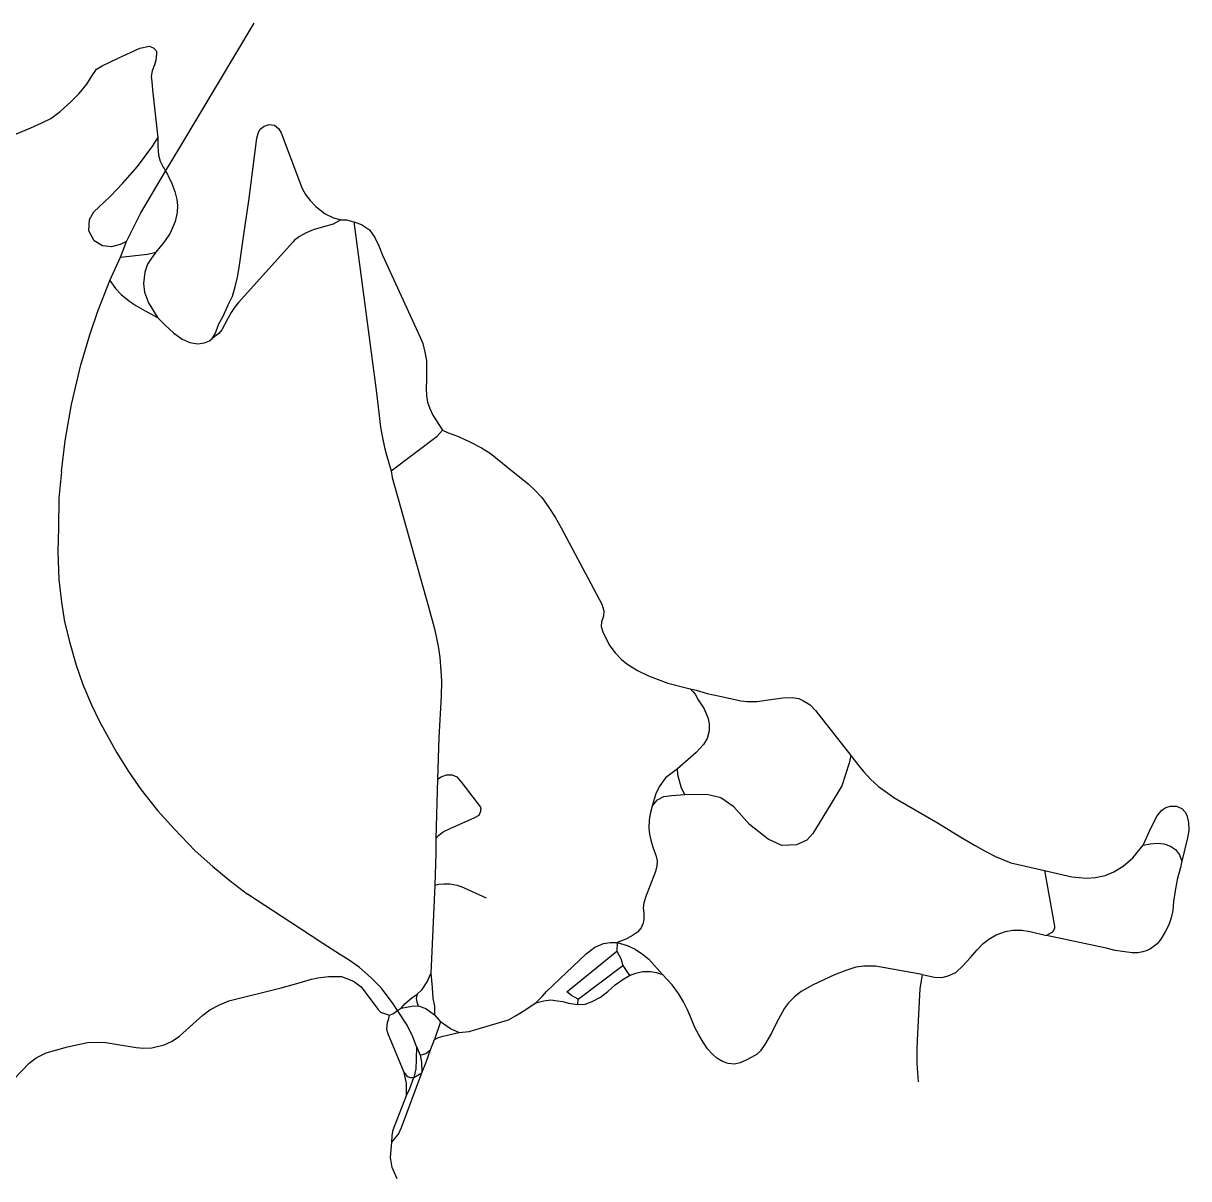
# Model space of a CAD drawing. Header units: inches. Extents: x 486459 to 494398, y 5455945 to 5462335.
# Drawn here: x 489372 to 491520, y 5460204 to 5462335 of the extents above; entities that cross this region are included whole.
import ezdxf

# ---------------------------------------------------------------- set-up
doc = ezdxf.new("R2010")
doc.units = ezdxf.units.IN
doc.header["$MEASUREMENT"] = 0
doc.layers.add('Private', color=10, linetype='Continuous')

msp = doc.modelspace()

# ---------------------------------------------------------------- linework, layer by layer
at = {"layer": 'Private', "color": 80, "lineweight": -3, "true_color": 0x54ff00}
for p, q in [((489551.4, 5461903.5, 55.6), (489562.4, 5461932.4, 55.7)), ((489531.8, 5461860.7, 53.8), (489551.4, 5461903.5, 55.6)), ((490363.7, 5461404.3, 8.4), (490438.4, 5461264, 6.4)), ((490135.8, 5460941.2, 21.9), (490132.4, 5460831.5, 20.3)), ((490130.5, 5460745.8, 17.8), (490123.1, 5460582.8, 9.2)), ((491367.8, 5460629.3, 6.4), (491257.7, 5460652.9, 3.4)), ((490466.5, 5460639.7, 5.3), (490465.8, 5460623.7, 5.1)), ((490394.6, 5460535.5, 3.6), (490477.1, 5460597.6, 4.6)), ((490477.1, 5460597.6, 4.6), (490489.3, 5460579.1, 4.2)), ((491028.8, 5460580.7, 3.7), (490943, 5460596.6, 3.1)), ((490394.3, 5460525.5, 3.7), (490394.6, 5460535.5, 3.6)), ((490130.3, 5460506.6, 6), (490141.2, 5460493.4, 5.9)), ((490141.2, 5460493.4, 5.9), (490130.3, 5460460.9, 5.5)), ((490122.9, 5460441.8, 5.3), (490130.3, 5460460.9, 5.5)), ((490096.8, 5460448.5, 5.8), (490103.6, 5460432.1, 5.6)), ((490092, 5460391.2, 4.8), (490106.8, 5460399.5, 4.8))]:
    msp.add_line(p, q, dxfattribs=at)
for points in [[(489634.5, 5462061.7, 55.4), (489660.7, 5462105.7, 55.7), (489696.6, 5462165.1, 50.7), (489797.4, 5462334.6, 1.2)], [(489356.9, 5462129.3, 59.6), (489386.4, 5462142.1, 64.9), (489406.1, 5462151, 62.2), (489422.9, 5462158.8, 62), (489440.1, 5462172.2, 61.4), (489459.8, 5462189.9, 63.4), (489475.1, 5462205.1, 64.3), (489489.4, 5462222.4, 61.7), (489499.2, 5462238.6, 61.7), (489507.1, 5462250, 57.9), (489517.5, 5462256.4, 49), (489547, 5462270.1, 62.9), (489586.9, 5462288.9, 60.4), (489605.1, 5462292.3, 61.8), (489612.5, 5462288.9, 64.4), (489618, 5462283, 65.3), (489618, 5462277.5, 65.5), (489616.5, 5462266.7, 66.4), (489614, 5462258.3, 65.1), (489609.6, 5462247, 66.4), (489608.1, 5462236.7, 66.9), (489609.1, 5462227.3, 67.2), (489610.6, 5462212, 67.2), (489619.9, 5462123.6, 63.7)], [(489787.8, 5462007.1, 27.5), (489802.9, 5462123.1, 21.3), (489805.4, 5462133.6, 23.7), (489808.9, 5462139.3, 23.5), (489816.4, 5462145.2, 20.3), (489825.5, 5462148, 18.7), (489834.9, 5462146.7, 17.8), (489842.4, 5462140.8, 17.8), (489847.3, 5462132.9, 15.4), (489881.5, 5462042.7, 13.6), (489886.4, 5462030.1, 12.9), (489892.4, 5462019.2, 12.8), (489900.8, 5462008, 12), (489911.4, 5461996.7, 11.1), (489928.5, 5461983.5, 10.7), (489943.7, 5461975.9, 10.1), (489957.1, 5461972.2, 9.8)], [(489562.4, 5461932.4, 55.7), (489550.6, 5461926.6, 56.2), (489534.9, 5461922.4, 57.1), (489518.2, 5461924.3, 57), (489502.9, 5461933.5, 58.5), (489492.7, 5461952.1, 59.8), (489494.1, 5461972.9, 60.1), (489502.4, 5461987.3, 60.1), (489532.1, 5462015.6, 58.4), (489555.7, 5462040.1, 59), (489582.6, 5462070.7, 62.4), (489610.9, 5462108.8, 63.4), (489619.9, 5462123.6, 63.7)], [(489619.9, 5462123.6, 63.7), (489620.1, 5462107.7, 63.5), (489621.3, 5462091.7, 63.1), (489624.4, 5462080.6, 62.8), (489630.1, 5462069.3, 59.1), (489631.6, 5462066.8, 59.1), (489634.5, 5462061.7, 55.4)], [(489562.4, 5461932.4, 55.7), (489588.2, 5461984.2, 58), (489634.5, 5462061.7, 55.4)], [(489634.5, 5462061.7, 55.4), (489638, 5462055.7, 55.4), (489639.3, 5462053.5, 53.8), (489645.9, 5462039.2, 56.2), (489651.4, 5462024.3, 61)], [(489651.4, 5462024.3, 61), (489654.9, 5462009.9, 60.7), (489656.4, 5461998.7, 60.4), (489655.5, 5461985.5, 60.2), (489652.4, 5461969.4, 60), (489643.1, 5461947.9, 57.7), (489632.7, 5461932.5, 57.5), (489616.2, 5461912.9, 56.3)], [(489720.2, 5461753.5, 41.7), (489725.6, 5461761.9, 40.4), (489732.4, 5461780.4, 40.1), (489739.8, 5461793.3, 39.3), (489746, 5461806.9, 39.3), (489749.7, 5461815.5, 37.5), (489757.7, 5461831.5, 37.1), (489762.6, 5461848.7, 36), (489766.9, 5461866.6, 35), (489770, 5461884.5, 34.8), (489778.6, 5461945.4, 31.4), (489787.8, 5462007.1, 27.5)], [(489957.1, 5461972.2, 9.8), (489943.2, 5461964.1, 10.3), (489925.6, 5461959.3, 12.5), (489906.7, 5461954.1, 13), (489893.3, 5461948.1, 15.3), (489881.5, 5461941.7, 17), (489872, 5461934.7, 17), (489868.8, 5461931.2, 18.5), (489768.8, 5461820, 35.7), (489764.9, 5461815.8, 35.7), (489760.1, 5461808.9, 38), (489755.3, 5461801.7, 38), (489748.7, 5461789.3, 39.5), (489738.1, 5461769.4, 39.3), (489732.5, 5461762.5, 40.4), (489720.2, 5461753.5, 41.7)], [(489957.1, 5461972.2, 9.8), (489967.9, 5461972, 8.7), (489976.5, 5461970.1, 8.7), (489981.5, 5461968.9, 8.4)], [(489981.5, 5461968.9, 8.4), (490000.9, 5461820.4, 12.2), (490023.1, 5461653.5, 12.7), (490030.4, 5461590.1, 11.9), (490034.1, 5461570.4, 11.2), (490037.8, 5461552.5, 6.5), (490040.9, 5461540.8, 6.5), (490046.4, 5461521.7, 5.5), (490050.4, 5461509.5, 10.6)], [(489981.5, 5461968.9, 8.4), (489995.6, 5461963.6, 8), (490010.4, 5461953.7, 7.7), (490020.3, 5461939.6, 7.4), (490027.7, 5461924.2, 7), (490034.4, 5461906.9, 7), (490102.8, 5461757.3, 7.9), (490108.3, 5461744.3, 7.9), (490112, 5461728.3, 7.4), (490115.1, 5461712.9, 7.8), (490115.1, 5461700.6, 7.9), (490115.1, 5461676.6, 7.9), (490114.5, 5461661.2, 7.8), (490115.1, 5461647.6, 7.2), (490116.9, 5461635.9, 6.9), (490121.3, 5461624.2, 5.1), (490126.8, 5461611.9, 5.1), (490145, 5461584.3, 2.8)], [(489551.4, 5461903.5, 55.6), (489601.3, 5461909.1, 54.8), (489616.2, 5461912.9, 56.3)], [(489616.2, 5461912.9, 56.3), (489608.7, 5461901.7, 55.5), (489601.3, 5461890.6, 54.1), (489596.3, 5461875.8, 53.8), (489593.9, 5461854.9, 53.1), (489595.7, 5461838.9, 52.4), (489603.1, 5461819.2, 49.4), (489619.8, 5461792.1, 48)], [(489442.7, 5461508.3, 37.7), (489449.4, 5461564.8, 41.7), (489461.1, 5461631.7, 41.8), (489478.4, 5461704.9, 47.4), (489495.7, 5461762.2, 49.4), (489509.5, 5461803.6, 51.5), (489531.8, 5461860.7, 53.8)], [(489531.8, 5461860.7, 53.8), (489542.2, 5461845.7, 52.9), (489552.6, 5461834.6, 52.1), (489568.6, 5461821.6, 50), (489579.7, 5461814.2, 49.7), (489597, 5461804.4, 48.9), (489619.8, 5461792.1, 48)], [(489619.8, 5461792.1, 48), (489633.9, 5461777.9, 47.4), (489649.3, 5461763.7, 46.5), (489665.3, 5461752, 45), (489678.9, 5461745.9, 44.8), (489693.6, 5461743.4, 43.6), (489705.9, 5461745.3, 43.3), (489715.2, 5461749, 41.7), (489720.2, 5461753.5, 41.7)], [(490050.4, 5461509.5, 10.6), (490134.8, 5461573.2, 6.2), (490145, 5461584.3, 2.8)], [(490145, 5461584.3, 2.8), (490153.9, 5461580.5, 2.5), (490174.2, 5461573.1, 2), (490195.1, 5461563.2, 2.5), (490216.7, 5461552.2, 3.2), (490232.7, 5461542.3, 2.7), (490265.3, 5461515.8, 5.3), (490302.9, 5461485.7, 2.9)], [(489442.7, 5461508.3, 37.7), (489437.7, 5461459.1, 35.3), (489437, 5461404.6, 32.2), (489435.6, 5461360.4, 26.9), (489437.7, 5461309.3, 26.9), (489442.5, 5461267.2, 22.6), (489448, 5461231.3, 21.8), (489457.7, 5461192.7, 19.5), (489469.4, 5461151.3, 18), (489481.9, 5461115.4, 17.1), (489497.7, 5461078.1, 18.1), (489512.4, 5461047.1, 18.8)], [(490050.4, 5461509.5, 10.6), (490052.3, 5461497.3, 11.3), (490118.8, 5461259, 16.4), (490129.6, 5461220.6, 17), (490133.3, 5461203.9, 18.1)], [(490302.9, 5461485.7, 2.9), (490315.2, 5461474, 3.2), (490328.1, 5461460.4, 3.4), (490339.8, 5461443.8, 4.3), (490352.2, 5461424.1, 5.6), (490363.7, 5461404.3, 8.4)], [(490438.4, 5461264, 6.4), (490442.1, 5461251.6, 8.8), (490441.4, 5461241.8, 8.8), (490437.7, 5461231.3, 8.4), (490437.1, 5461222.7, 7.9), (490440.2, 5461212.8, 7.8), (490446.4, 5461199.9, 7.8), (490453.1, 5461187, 7.4), (490463, 5461174, 6.6), (490474.1, 5461162.3, 6.1), (490484.5, 5461153.7, 2.4), (490504.2, 5461141.4, 2.8)], [(490133.3, 5461203.9, 18.1), (490137.6, 5461182.3, 20.1), (490140, 5461165.1, 19.8), (490141.9, 5461141.1, 21), (490143.1, 5461122, 22), (490142.5, 5461094.3, 20.5), (490138.2, 5461017.9, 23.8), (490135.8, 5460941.2, 21.9)], [(490504.2, 5461141.4, 2.8), (490524.6, 5461131.5, 5.8), (490560.3, 5461118, 4.1), (490601.2, 5461107.6, 4.3)], [(490601.2, 5461107.6, 4.3), (490606.8, 5461102, 4.2), (490610.7, 5461097.5, 4.2), (490616.1, 5461087.6, 5.1), (490626.8, 5461070.8, 5.9), (490634.1, 5461052.8, 7.7), (490636, 5461042.9, 7.7), (490636, 5461030, 8.5), (490632.3, 5461016, 10.3), (490625.6, 5461005.3, 10.3), (490612.2, 5460990.2, 12.8), (490578, 5460960, 14.7)], [(490601.2, 5461107.6, 4.3), (490612.4, 5461105.1, 4.2), (490632.3, 5461099.1, 3.8), (490655.6, 5461093.8, 4.4), (490675.6, 5461089.5, 3), (490694.3, 5461085.6, 4)], [(490694.3, 5461085.6, 4), (490705.8, 5461084.5, 4.1), (490724.4, 5461084.5, 3.7), (490741.1, 5461086.8, 3.3), (490771.7, 5461091.1, 3.8), (490789.6, 5461091.8, 3.9), (490801.6, 5461089.8, 3.9)], [(490801.6, 5461089.8, 3.9), (490809, 5461086.1, 4.4), (490822.2, 5461078.2, 3.9), (490831.9, 5461067.8, 4.5), (490897, 5460984.5, 4.5)], [(489512.4, 5461047.1, 18.8), (489544.7, 5460989.7, 19.1), (489566.1, 5460955.2, 18.2), (489589.6, 5460921.4, 18.5), (489619.3, 5460883.4, 18.3), (489650.4, 5460849.6, 18.6), (489689, 5460808.9, 16.7), (489721.5, 5460779.9, 16.5), (489753.3, 5460753.6, 15.9), (489785.5, 5460729.2, 15.4)], [(490897, 5460984.5, 4.5), (490894.5, 5460970.4, 4.8), (490880.8, 5460928.6, 6.4), (490859.1, 5460893.2, 8.1), (490827.4, 5460841, 9.3), (490816.5, 5460828.5, 9.8), (490797.3, 5460820.2, 10.1)], [(490897, 5460984.5, 4.5), (490909.5, 5460968.6, 5), (490920.6, 5460955.2, 5.3), (490933.5, 5460941.2, 5.3), (490948.4, 5460927.7, 5.4), (490963, 5460916.9, 4.4), (490976.8, 5460907.3, 4.3)], [(490135.8, 5460941.2, 21.9), (490142.2, 5460945.2, 21.8), (490152.2, 5460949.1, 23.8), (490162.8, 5460949.1, 24.2), (490171.2, 5460945.2, 24.7), (490180.6, 5460934.1, 24.8), (490215.1, 5460889.6, 25.4), (490215.3, 5460886.2, 25.4)], [(490578, 5460960, 14.7), (490556, 5460943.7, 15.8), (490545.5, 5460928.9, 16.2), (490538.1, 5460914.7, 16.1), (490530.9, 5460891.4, 16.1)], [(490591.5, 5460913, 18.4), (490585, 5460924.4, 17.2), (490578.7, 5460949.1, 14.8), (490578, 5460960, 14.7)], [(490530.9, 5460891.4, 16.1), (490541.2, 5460902.7, 16.2), (490552.8, 5460909, 16.5), (490567.4, 5460911.1, 17.5), (490591.5, 5460913, 18.4)], [(490797.3, 5460820.2, 10.1), (490770.2, 5460818.9, 11.2), (490745.2, 5460830.6, 13.7), (490710.5, 5460857.7, 15.5), (490681.8, 5460890.2, 18.6), (490658, 5460906.5, 19.8), (490635, 5460912.4, 20.1), (490591.5, 5460913, 18.4)], [(490976.8, 5460907.3, 4.3), (491058.5, 5460859.7, 4.3), (491100, 5460834.4, 6.5), (491126.6, 5460818.6, 6.1), (491145, 5460808.3, 5)], [(490132.4, 5460831.5, 20.3), (490137.2, 5460837.3, 21.5), (490146.1, 5460843.9, 21.5), (490158.9, 5460850.1, 23.1), (490204.5, 5460870.6, 25.1), (490212.3, 5460874.5, 25.3), (490215.7, 5460881.8, 25.4), (490215.3, 5460886.2, 25.4)], [(490530.9, 5460891.4, 16.1), (490527.3, 5460877.2, 16), (490525.4, 5460865.4, 15.9), (490524.9, 5460851.6, 15.7), (490526.3, 5460839.8, 15.6), (490528.8, 5460828.5, 15.5)], [(491435.8, 5460819.3, 9.6), (491450.9, 5460851.8, 9.7), (491461.9, 5460873.2, 9.1), (491469.6, 5460883.6, 9.7), (491476.3, 5460888.2, 9), (491486, 5460891.1, 9.2), (491497.7, 5460891.5, 9.3)], [(491497.7, 5460891.5, 9.3), (491507.1, 5460886.9, 7.6), (491513.2, 5460880.4, 3.9), (491516.2, 5460874.5, 3.9), (491519.7, 5460861.2, 7.5), (491519.9, 5460846.5, 7.8), (491517.8, 5460832.8, 7.7), (491507.1, 5460789.8, 7.5)], [(490132.4, 5460831.5, 20.3), (490132.4, 5460804.4, 19.8), (490130.5, 5460745.8, 17.8)], [(490528.8, 5460828.5, 15.5), (490532.7, 5460813.7, 15.4), (490537.7, 5460800.9, 14.9), (490540.1, 5460790.6, 14.9), (490539.6, 5460781.2, 14.8), (490537.2, 5460770.9, 14.5), (490526.8, 5460743.8, 13.4), (490519.9, 5460726.6, 12.3), (490515.5, 5460712.8, 12.1), (490514.5, 5460703.9, 12.1), (490516, 5460694.6, 10.9), (490516, 5460683.2, 9.9), (490514.5, 5460675.4, 9.4), (490510.6, 5460667, 9.4), (490504.2, 5460659.1, 7.4), (490493.3, 5460651.7, 5.9), (490482.5, 5460646.3, 5.9), (490466.5, 5460639.7, 5.3)], [(491399, 5460780.6, 6.6), (491416.7, 5460795.9, 8.5), (491435.8, 5460819.3, 9.6)], [(491435.8, 5460819.3, 9.6), (491449, 5460822.1, 9.6), (491463.2, 5460823.2, 9.2), (491474.2, 5460821.8, 8.8), (491486.2, 5460817.6, 10.2), (491495.6, 5460811.4, 8.1), (491503.1, 5460801.8, 8.2), (491507.1, 5460789.8, 7.5)], [(491145, 5460808.3, 5), (491164.1, 5460798.8, 5.5), (491192, 5460787.1, 4.5), (491254.4, 5460772.6, 4.2)], [(491254.4, 5460772.6, 4.2), (491304.5, 5460761, 4.1), (491318.3, 5460759.5, 3.9), (491331.6, 5460758.8, 4), (491348.2, 5460759.8, 4.5), (491365.9, 5460763.5, 5), (491381.9, 5460770.2, 5.4), (491399, 5460780.6, 6.6)], [(491254.4, 5460772.6, 4.2), (491272.5, 5460670.3, 3.3), (491272.5, 5460666.3, 3.3), (491270.8, 5460662, 3.3), (491267.7, 5460658.2, 3.3), (491257.7, 5460652.9, 3.4)], [(491507.1, 5460789.8, 7.5), (491504.3, 5460775.9, 3.8), (491499.6, 5460758.7, 7.7), (491496.1, 5460742.3, 7.1), (491492.2, 5460715.5, 5.5)], [(490130.5, 5460745.8, 17.8), (490137.8, 5460747.7, 18.6), (490147.2, 5460748.3, 19.5), (490158.4, 5460748.3, 20.8), (490171.7, 5460745.5, 21.7), (490183.4, 5460741.6, 21.3), (490192.9, 5460737.2, 21.3), (490225.1, 5460722.1, 22.5)], [(490096.8, 5460448.5, 5.8), (490090.3, 5460466.3, 6.6), (490079.4, 5460487.4, 7.4), (490062, 5460514.4, 3.1), (490053.8, 5460527.1, 4.3), (490032.3, 5460555.5, 7.2), (490012.7, 5460575.6, 6.8), (489991.6, 5460593.8, 7.3), (489973, 5460607.2, 7.8), (489956.8, 5460617.4, 7.9), (489924, 5460637.9, 10), (489881.1, 5460666.4, 13.9), (489785.5, 5460729.2, 15.4)], [(491492.2, 5460715.5, 5.5), (491490.7, 5460699.2, 5.1), (491487.4, 5460685.6, 6.9), (491483.2, 5460672.4, 6.3), (491476.7, 5460659.9, 6.3), (491468.3, 5460646, 6.4), (491462, 5460637.8, 7.1)], [(491028.8, 5460580.7, 3.7), (491051.6, 5460575.8, 3.6), (491065.2, 5460575.4, 3.6), (491076.7, 5460578.2, 3.7), (491090.7, 5460584.4, 3.8), (491104.3, 5460597.3, 3.6), (491117.5, 5460611.6, 3.2), (491130.3, 5460626.5, 3.3), (491141.4, 5460638, 3.3), (491151.7, 5460646.2, 3.4), (491164.9, 5460654.1, 3.4), (491182.4, 5460660.1, 3)], [(491182.4, 5460660.1, 3), (491195.5, 5460662.5, 2.6), (491212.4, 5460662.5, 3), (491227.6, 5460660.5, 3.3), (491257.7, 5460652.9, 3.4)], [(490316.6, 5460528.8, 7), (490328.6, 5460540.5, 5.8), (490336.7, 5460549.6, 5.6), (490409.6, 5460619.3, 5.2), (490425.8, 5460631.4, 5), (490441.4, 5460638.3, 5.1), (490453.8, 5460639.8, 5.1), (490466.5, 5460639.7, 5.3)], [(490394.6, 5460535.5, 3.6), (490382.8, 5460542.2, 3.2), (490374.2, 5460548.7, 3.1), (490465.8, 5460623.7, 5.1)], [(490465.8, 5460623.7, 5.1), (490473.4, 5460610.5, 4.8), (490477.1, 5460597.6, 4.6)], [(490466.5, 5460639.7, 5.3), (490484.9, 5460634.6, 5.7), (490499.8, 5460627.8, 6.8), (490513.5, 5460618.6, 8.8), (490525.2, 5460609.2, 9.1), (490550.1, 5460580.8, 6.4)], [(491462, 5460637.8, 7.1), (491449.7, 5460628.1, 7), (491443.6, 5460625.1, 7), (491435.7, 5460622.6, 6.8), (491426.2, 5460621.1, 7.1), (491416, 5460621.1, 6.9), (491384.4, 5460625.3, 7.2), (491367.8, 5460629.3, 6.4)], [(490098.1, 5460544.4, 4.2), (490107, 5460553.2, 5.7), (490116.7, 5460567.5, 6.9), (490123.1, 5460582.8, 9.2)], [(490123.1, 5460582.8, 9.2), (490125.6, 5460557.2, 6.6), (490126.7, 5460537, 6.3), (490129.9, 5460522.7, 6), (490130.3, 5460506.6, 6)], [(490489.3, 5460579.1, 4.2), (490501.2, 5460583.7, 4.9), (490513.8, 5460586.6, 4.7), (490528.1, 5460586.6, 6), (490539.2, 5460584.6, 5.6), (490550.1, 5460580.8, 6.4)], [(490624.9, 5460456.5, 6.9), (490617.3, 5460469.6, 6.9), (490610.1, 5460483.3, 7.4), (490603.6, 5460498.8, 9.4), (490596.4, 5460515.9, 7.4), (490589, 5460530.8, 7.7), (490579.5, 5460546, 9.4), (490567.8, 5460561.7, 9), (490550.1, 5460580.8, 6.4)], [(490943, 5460596.6, 3.1), (490921.2, 5460596.4, 3.9), (490906.6, 5460594.5, 4.1), (490887.9, 5460588.5, 4.2), (490867.3, 5460580.6, 4.4), (490827.7, 5460562.2, 5.7)], [(491028.8, 5460580.7, 3.7), (491024.5, 5460554.5, 3.8), (491019.6, 5460460, 2.9), (491018.8, 5460442.3, 3.2), (491018.8, 5460417.7, 3.5), (491021.2, 5460383.2, 3.6)], [(489510.3, 5460456.5, 4.8), (489524.2, 5460455.4, 4.8), (489580.4, 5460446.5, 5), (489593.8, 5460445.4, 4.6), (489609.4, 5460446, 4.3), (489631.6, 5460451.5, 5.1), (489646.6, 5460458.2, 5.6), (489660, 5460467.1, 5), (489702.8, 5460505.8, 4.6), (489716.2, 5460516, 6.9), (489734, 5460524.9, 7.6), (489751.2, 5460532.2, 7.5), (489847.5, 5460556.4, 8.2), (489880.5, 5460565.9, 7.9), (489903.2, 5460572.1, 7.3), (489915.3, 5460575, 7.1), (489934.9, 5460577.2, 7), (489958.8, 5460577.2, 6.4), (489981, 5460568.9, 5.7), (489994.9, 5460558.3, 5.3), (490025.5, 5460517.2, 3), (490030.6, 5460511.6, 3.2), (490037.8, 5460508.8, 3.1), (490047.4, 5460505.8, 3.1)], [(490394.3, 5460525.5, 3.7), (490407.4, 5460526.3, 3.4), (490420.6, 5460530.9, 3.6), (490435.7, 5460539.2, 3.4), (490449.4, 5460549.9, 3.4), (490463.2, 5460561.7, 3.5), (490476.9, 5460572, 3.6), (490489.3, 5460579.1, 4.2)], [(490827.7, 5460562.2, 5.7), (490805.9, 5460549.5, 5.3), (490792.7, 5460539.4, 7.3), (490782.5, 5460528.8, 5.5), (490775.3, 5460518.9, 5.3), (490767.6, 5460505.2, 7.3), (490759.9, 5460490.6, 6.3), (490750.8, 5460473, 6.5), (490738.9, 5460451.9, 7.5), (490730.7, 5460440, 7.5), (490724.4, 5460434.2, 7.2)], [(490068.8, 5460518.9, 4.3), (490076.2, 5460527.6, 4.3), (490088.4, 5460538.1, 4.2), (490098.1, 5460544.4, 4.2)], [(490098.1, 5460544.4, 4.2), (490096.5, 5460536.5, 4.2), (490097.3, 5460530.3, 4.1), (490099.9, 5460523.5, 4.9)], [(490047.4, 5460505.8, 3.1), (490053.2, 5460508.6, 3.1), (490057.7, 5460511.6, 3.1), (490062, 5460514.4, 3.1), (490067.4, 5460518, 4.3), (490068.8, 5460518.9, 4.3)], [(490068.8, 5460518.9, 4.3), (490088.1, 5460522.7, 4.1), (490099.9, 5460523.5, 4.9)], [(490099.9, 5460523.5, 4.9), (490114, 5460518.4, 5.9), (490130.3, 5460506.6, 6)], [(490174.6, 5460473.9, 7.3), (490193.7, 5460476.1, 6.8), (490266.1, 5460497.4, 9.1), (490279.5, 5460504.8, 8.9), (490293.5, 5460513.4, 8.2), (490316.6, 5460528.8, 7)], [(490316.6, 5460528.8, 7), (490331.4, 5460532.7, 5.9), (490344.2, 5460534.3, 5.3), (490357, 5460532.7, 4.6), (490366.6, 5460530.9, 4.2), (490376.9, 5460528.4, 3.7), (490394.3, 5460525.5, 3.7)], [(490074, 5460400.5, 4.1), (490044.2, 5460472.6, 3.5), (490042.3, 5460480.7, 3.2), (490043.4, 5460492.3, 3.1), (490045.8, 5460499.8, 3.1), (490047.4, 5460505.8, 3.1)], [(490174.6, 5460473.9, 7.3), (490159.8, 5460481, 6), (490141.2, 5460493.4, 5.9)], [(490130.3, 5460460.9, 5.5), (490137.7, 5460464.8, 5.8), (490146.3, 5460467.5, 5.8), (490174.6, 5460473.9, 7.3)], [(489333.9, 5460372, 5.4), (489344.5, 5460379.2, 4.6), (489355.1, 5460388.7, 4.8), (489382.9, 5460417.6, 6.2), (489396.2, 5460427.6, 5.6), (489414.6, 5460436.5, 6.2), (489453.4, 5460447.8, 5.3), (489490.3, 5460455.4, 4.6), (489510.3, 5460456.5, 4.8)], [(490724.4, 5460434.2, 7.2), (490706.9, 5460424.4, 7.4), (490693.5, 5460417.9, 7.8), (490683.2, 5460415.4, 8.6), (490671.1, 5460416.7, 7.8), (490660.5, 5460420.7, 7.2), (490650.5, 5460426.6, 8.8), (490642.1, 5460434.3, 7.1), (490632.9, 5460444.2, 7.2), (490624.9, 5460456.5, 6.9)], [(490096.8, 5460448.5, 5.8), (490096.3, 5460424.5, 4.9), (490095.6, 5460406.9, 4.8), (490092, 5460391.2, 4.8)], [(490103.6, 5460432.1, 5.6), (490114, 5460435.1, 5.4), (490122.9, 5460441.8, 5.3)], [(490103.6, 5460432.1, 5.6), (490105.8, 5460419.2, 5.3), (490106.8, 5460399.5, 4.8)], [(490106.8, 5460399.5, 4.8), (490114.5, 5460419.2, 5.1), (490122.9, 5460441.8, 5.3)], [(490051.7, 5460272.1, 4.6), (490063.6, 5460286.4, 4.5), (490069.2, 5460298.7, 4.6), (490106.8, 5460399.5, 4.8)], [(490074, 5460400.5, 4.1), (490079.8, 5460392.8, 5.1), (490086.5, 5460390.9, 4.8), (490092, 5460391.2, 4.8)], [(490078.2, 5460358.1, 4.9), (490078.4, 5460370.2, 4.9), (490078.4, 5460380.7, 4.8), (490076.8, 5460388.8, 4.8), (490074, 5460400.5, 4.1)], [(490078.2, 5460358.1, 4.9), (490084.3, 5460370.7, 4.9), (490092, 5460391.2, 4.8)], [(490051.7, 5460272.1, 4.6), (490052, 5460284.3, 4.8), (490054.1, 5460294.5, 4.6), (490078.2, 5460358.1, 4.9)], [(490061.1, 5460204.3, 4), (490052, 5460225.3, 4), (490048.8, 5460243.5, 4.3), (490051.7, 5460272.1, 4.6)]]:
    msp.add_polyline3d(points, dxfattribs=at)

doc.saveas('drawing.dxf')
